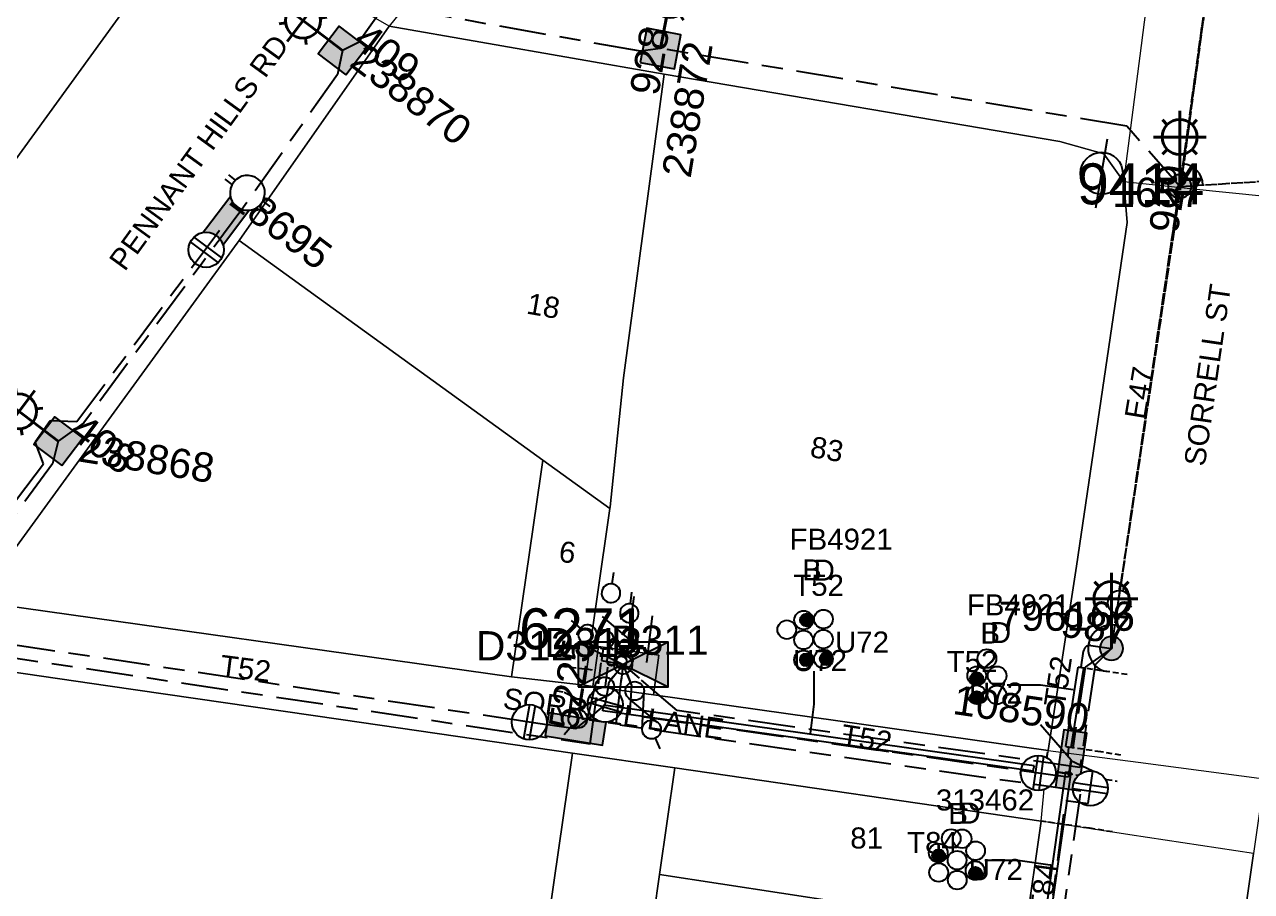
# Model space of a CAD drawing. Header units: metres. Extents: x 315298 to 316343, y 6257802 to 6258556.
# Drawn here: x 315530.3 to 315635.1, y 6257982.2 to 6258056.4 of the extents above; entities that cross this region are included whole.
import ezdxf
from ezdxf.enums import TextEntityAlignment as Align

# ---------------------------------------------------------------- set-up
doc = ezdxf.new("R2010")
doc.units = ezdxf.units.M
for name, pattern in [('Cable Exist OH', [1, 1, 0]), ('Cable Exist UG', [8.2, 4, -1.2, 1.8, -1.2]), ('DASHED', [0.75, 0.5, -0.25])]:
    doc.linetypes.add(name, pattern=pattern)
doc.layers.get('0').update_dxf_attribs({"color": 6})
for name, color, linetype, lineweight in [('Cadastre Buildings_SP_EXT', 9, 'Continuous', 5), ('Cadastre Land Parcels_SP_EXT', 9, 'Continuous', 5), ('Cadastre Roads_SP_EXT', 9, 'Continuous', 5)]:
    doc.layers.add(name, color=color, linetype=linetype, lineweight=lineweight)
for name, color, linetype in [('Duct_SP_EXT', 7, 'Continuous'), ('Equip_HV_EXT', 7, 'Continuous'), ('Equip_LV_EXT', 7, 'Continuous'), ('Equip_SP_HV_EXT', 7, 'Continuous'), ('Equip_SP_LV_EXT', 7, 'Continuous'), ('Equip_SP_SL_EXT', 7, 'Continuous'), ('Mains_HV_EXT', 7, 'Continuous'), ('Mains_LV_EXT', 7, 'Continuous'), ('Mains_SL_EXT', 7, 'Continuous'), ('Sub_SP_EXT', 7, 'Continuous'), ('SupportsOH_SP_TR_HV_LV_SL_EXT', 7, 'Continuous'), ('SupportsUG_SP_LV_EXT', 7, 'Continuous'), ('SupportsUG_SP_LV_SL_EXT', 7, 'Continuous'), ('Trench_SP_EXT', 7, 'Continuous')]:
    doc.layers.add(name, color=color, linetype=linetype)
doc.layers.add('UNKNOWN_FEATURES', color=1, linetype='DASHED', plot=False)
doc.styles.add('COLUMN_LABEL', font='arial.ttf')
doc.styles.add('HVSW_LABEL', font='arial.ttf')
doc.styles.add('iecARIAL', font='arial.ttf', dxfattribs={"height": 2})
doc.styles.add('POLE_LABEL', font='arial.ttf')
doc.styles.get("Standard").update_dxf_attribs({"font": 'arial.ttf'})
doc.styles.add('SWITCH_LABEL', font='arial.ttf', dxfattribs={"height": 2.5})

# ---------------------------------------------------------------- blocks, each defined once
blk = doc.blocks.new('SUB_PADMOUNT_EXT')
for points in [[(0, 0), (-3.84, 1.92), (-3.84, -1.92)], [(0, 0), (3.84, 1.92), (3.84, -1.92)]]:
    blk.add_hatch(color=256).paths.add_polyline_path(points)
for p, q in [((3.84, 1.92), (-3.84, -1.92)), ((-3.84, 1.92), (3.84, -1.92))]:
    blk.add_line(p, q)
blk.add_lwpolyline([(-3.84, -1.92), (3.84, -1.92), (3.84, 1.92), (-3.84, 1.92)], close=True)
for tag, height, flags, p in [('ASSET_NUM', 3.5, 8, (2, 2)), ('STREET_CODE', 0.2, 9, (1.5, 0)), ('CONSTRUCTED_VOLTAGE', 0.2, 9, (1.5, -0.2)), ('OPERATING_VOLTAGE', 0.2, 9, (1.5, -0.6)), ('ORIENTATION', 0.2, 9, (1.5, -0.8)), ('OWNED_BY', 0.2, 9, (1.5, -1)), ('NO_PHASES', 0.2, 9, (1.5, -0.4)), ('OPERATED_BY', 0.2, 9, (1.5, -1.2)), ('SECONDARY_VOLTAGE', 0.2, 9, (1.5, -1.6)), ('STATE', 0.2, 9, (1.5, -1.8)), ('MAINTAINED_BY', 0.2, 9, (1.5, -1.4)), ('PARENT', 0.2, 9, (1.5, -2)), ('SUBSTATION_TYPE', 0.2, 9, (1.5, -2.2)), ('STREETNAME', 0.2, 9, (1.5, -3)), ('SUBURB', 0.2, 9, (1.5, -3.2)), ('USAGE', 0.2, 9, (1.5, -2.4)), ('LEGEND', 0.2, 9, (1.5, -2.6)), ('LOCATION', 0.2, 9, (1.5, -2.8)), ('Z', 0.2, 1, (1.5, -3.6)), ('NOTES', 0.2, 9, (1.5, -3.4))]:
    blk.add_attdef(tag, text='', height=height, dxfattribs=dict(flags=flags)).set_placement(p, align=Align.MIDDLE_LEFT)
blk = doc.blocks.new('COLUMN_EXT')
blk.add_hatch(color=256).paths.add_polyline_path([(-1.49, 1.48), (-1.49, -1.49), (1.48, -1.49), (1.48, 1.48)])
blk.add_lwpolyline([(-1.49, -1.49), (1.48, -1.49), (1.48, 1.48), (-1.49, 1.48)], close=True)
for tag, height, style, flags, p in [('ASSET_NUM', 2.5, 'COLUMN_LABEL', 8, (2, 2)), ('STRUCTURE_PLANT_NUMBER', 0.2, 'POLE_LABEL', 9, (1.81, 0.03)), ('STREET_CODE', 0.2, 'COLUMN_LABEL', 9, (1.81, -0.2))]:
    blk.add_attdef(tag, text='', height=height, dxfattribs=dict(style=style, flags=flags)).set_placement(p, align=Align.MIDDLE_LEFT)
at = {"flags": 9}
for tag, p in [('COLUMN_TYPE', (1.81, -0.4)), ('OWNED_BY', (1.81, -0.6)), ('STATE', (1.81, -0.8)), ('USAGE', (1.81, -1)), ('STREETNAME', (1.81, -1.6)), ('SUBURB', (1.81, -1.8)), ('LEGEND', (1.81, -1.2)), ('LOCATION', (1.81, -1.4)), ('NOTES', (1.81, -2))]:
    blk.add_attdef(tag, text='', height=0.2, dxfattribs=at).set_placement(p, align=Align.MIDDLE_LEFT)
at = {"flags": 1}
blk.add_attdef('Z', (1.81, -2.35), '', height=0.2, dxfattribs=at)
blk = doc.blocks.new('PILLAR_EXT')
blk.add_hatch(color=256).paths.add_polyline_path([(-2.475, 0.99), (-2.475, -0.99), (2.475, -0.99), (2.475, 0.99)])
blk.add_lwpolyline([(-2.475, -0.99), (2.475, -0.99), (2.475, 0.99), (-2.475, 0.99)], close=True)
at = {"style": 'iecARIAL', "flags": 8}
blk.add_attdef('ASSET_NUM', (1.5, 3.5), '', height=2.5, dxfattribs=at)
for tag, p, flags in [('OWNED_BY', (0, -0.2), 9), ('STATE', (0, -0.4), 9), ('SUPPORT_TYPE', (0, -0.6), 9), ('USAGE', (0, -0.8), 9), ('LEGEND', (0, -1), 9), ('LOCATION', (0, -1.2), 9), ('STREETNAME', (0, -1.8), 9), ('SUBURB', (0, -2), 1), ('NOTES', (0, -1.4), 9), ('PARENT', (0, -1.6), 9)]:
    blk.add_attdef(tag, p, '', height=0.2, dxfattribs=dict(flags=flags))
blk = doc.blocks.new('DUCT_EXT')
blk.add_circle((0, 0.8), 0.8)
at = {"flags": 1}
blk.add_attdef('Z', (0, 0), '', height=0.2, dxfattribs=at)
at = {"flags": 9}
for tag, p in [('DUCT_CODE', (0, 0)), ('XSECT_TYPE', (0, -0.2)), ('STATE', (0, -0.6)), ('FB_REFERENCE', (0, -0.4)), ('NOTES', (0, -0.8))]:
    blk.add_attdef(tag, text='', height=0.2, dxfattribs=at).set_placement(p, align=Align.MIDDLE_LEFT)
blk = doc.blocks.new('LV_OH_LINKS_OPEN_EXT')
for p, q in [((-0.17, 4.97), (-0.17, 5.46)), ((0.17, 4.97), (0.17, 5.46)), ((-0.17, 3), (-0.17, 2.5)), ((0.17, 3), (0.17, 2.5))]:
    blk.add_line(p, q)
blk.add_lwpolyline([(0, 2.99, 1), (0, 4.98, 1)], format="xyb", close=True)
at = {"flags": 9}
for tag, p in [('ACTUAL_STATUS', (0, 0)), ('CONSTRUCTED_VOLTAGE', (0, -0.2)), ('OPERATING_VOLTAGE', (0, -0.6)), ('ORIENTATION', (0, -0.8)), ('OWNED_BY', (0, -1)), ('NO_PHASES', (0, -0.4)), ('STATE', (0, -1.2)), ('SWITCH_TYPE', (0, -1.4)), ('USAGE', (0, -1.6)), ('LEGEND', (0, -1.8)), ('NOTES', (0, -2))]:
    blk.add_attdef(tag, text='', height=0.2, dxfattribs=at).set_placement(p, align=Align.MIDDLE_LEFT)
at = {"flags": 1}
blk.add_attdef('Z', (0, 0), '', height=0.2, dxfattribs=at)
blk = doc.blocks.new('SL_LANTERN_EXT')
at = {"lineweight": 40}
for p, q in [((0, 1.97), (0, 6.47)), ((-1.46, 5.68), (-1.06, 5.28)), ((1.46, 5.68), (1.06, 5.28)), ((-2.25, 4.22), (2.25, 4.22)), ((-1.46, 2.76), (-1.06, 3.16)), ((1.46, 2.76), (1.06, 3.16)), ((0, 0), (0, 2.72))]:
    blk.add_line(p, q, dxfattribs=at)
blk.add_circle((0, 4.22), 1.5, dxfattribs=at)
at = {"style": 'iecARIAL', "flags": 8}
blk.add_attdef('ASSET_NUM', (1.5, 1.5), '', height=2.5, dxfattribs=at)
for tag, p, height, flags in [('CONSTRUCTED_VOLTAGE', (0.98, -0.65), 0.2, 9), ('CONTROL_TYPE', (0.98, -0.85), 0.2, 9), ('LANTERN_PURPOSE', (0.98, -1.05), 0.2, 9), ('LNUMBER', (2.18, -3.25), 2.5, 8), ('OPERATING_VOLTAGE', (0.98, -1.65), 0.2, 9), ('ORIENTATION', (0.98, -1.85), 0.2, 9), ('OWNED_BY', (0.98, -2.05), 0.2, 9), ('STATE', (0.98, -2.25), 0.2, 9), ('LANTERN_TYPE', (0.98, -1.25), 0.2, 9), ('NO_PHASES', (0.98, -1.45), 0.2, 9), ('USAGE', (0.98, -2.45), 0.2, 9), ('CEXIST', (0.98, -2.65), 0.2, 9), ('CNEW', (0.98, -2.85), 0.2, 9), ('CNUMBER', (0.98, -3.05), 0.2, 9), ('CREMOVE', (0.98, -3.25), 0.2, 9), ('CREPLACE', (0.98, -3.45), 0.2, 9), ('LKINGHEIGHT', (0.98, -3.65), 0.2, 9), ('LBRACKET', (0.98, -3.85), 0.2, 9), ('LBRACKETVOCAB', (0.98, -4.05), 0.2, 9), ('LCATEGORY', (0.98, -4.25), 0.2, 9), ('LCHARGE1', (0.98, -4.45), 0.2, 9), ('LCHARGE1PERCENT', (0.98, -4.65), 0.2, 9), ('LCHARGE2', (0.98, -4.85), 0.2, 9), ('LCHARGE2PERCENT', (0.98, -5.05), 0.2, 9), ('LCHARGE3', (0.98, -5.25), 0.2, 9), ('LCHARGE3PERCENT', (0.98, -5.45), 0.2, 9), ('LEXIST', (0.98, -5.65), 0.2, 9), ('LLAMP', (0.98, -5.85), 0.2, 9), ('LLAMPVOCAB', (0.98, -6.05), 0.2, 9), ('LMAST', (0.98, -6.25), 0.2, 9), ('LMASTVOCAB', (0.98, -6.45), 0.2, 9), ('LNEW', (0.98, -6.65), 0.2, 9), ('LANTNUMBER', (0.98, -6.85), 0.2, 9), ('LOUTREACH', (0.98, -7.25), 0.2, 9), ('LOUTREACHVOCAB', (0.98, -7.45), 0.2, 9), ('LRATECODE', (0.98, -7.65), 0.2, 9), ('LREMOVE', (0.98, -7.85), 0.2, 9), ('LREPLACE', (0.98, -8.05), 0.2, 9), ('LTYPE', (0.98, -8.25), 0.2, 9), ('LTYPEVOCAB', (0.98, -8.45), 0.2, 9), ('STREETNAME', (0.98, -9.25), 0.2, 9), ('SUBURB', (0.98, -9.45), 0.2, 1), ('LEGEND', (0.98, -8.65), 0.2, 9), ('LOCATION', (0.98, -8.85), 0.2, 9), ('NOTES', (0.98, -9.05), 0.2, 9)]:
    blk.add_attdef(tag, p, '', height=height, dxfattribs=dict(flags=flags))
blk = doc.blocks.new('POLE_EXT')
blk.add_hatch(color=256).paths.add_polyline_path([(-1, 0, 1), (1, 0, 1)])
blk.add_lwpolyline([(-1, 0, 1), (1, 0, 1)], format="xyb", close=True)
for tag, height, flags, p in [('pNumber', 2.5, 8, (-17.84, 2.07)), ('OWNED_BY', 0.2, 9, (1.35, -0.4)), ('SPECIAL_USE', 0.2, 9, (1.35, -0.8)), ('STATE', 0.2, 9, (1.35, -1)), ('PARENT', 0.2, 9, (1.35, -0.6)), ('cLV', 0.2, 9, (1.35, -1.4)), ('hDepth', 0.2, 9, (1.35, -1.6)), ('hDia', 0.2, 9, (1.35, -1.8)), ('cHV', 0.2, 9, (1.35, -2)), ('USAGE', 0.2, 9, (1.35, -1.2)), ('LBRACKET', 0.2, 9, (1.35, -2.2)), ('LExisting', 0.2, 9, (1.35, -2.4)), ('LANTNUMBER', 0.2, 9, (1.35, -2.6)), ('LOther', 0.2, 9, (1.35, -2.8)), ('LRemove', 0.2, 9, (1.35, -3)), ('LEGEND', 0.2, 9, (1.35, -3.2)), ('cLinedev', 0.2, 9, (1.35, -3.4)), ('pExisting', 0.2, 9, (1.35, -3.8)), ('LOCATION', 0.2, 9, (1.35, -3.6)), ('PFNUMBER', 0.2, 9, (1.35, -4)), ('NEWPFNUMBER', 0.2, 9, (1.35, -4.2)), ('pFooting', 0.2, 9, (1.35, -4.4)), ('pNew', 0.2, 9, (1.35, -4.6)), ('pRelocate', 0.2, 9, (1.35, -5)), ('pRemove', 0.2, 9, (1.35, -5.2)), ('pReplace', 0.2, 9, (1.35, -5.4)), ('pStay', 0.2, 9, (1.35, -5.6)), ('pType', 0.2, 9, (1.35, -5.8)), ('cspan', 0.2, 9, (1.35, -6)), ('STREETNAME', 0.2, 9, (1.35, -6.2)), ('SUBURB', 0.2, 9, (1.35, -6.4)), ('OPERATED_BY', 0.2, 9, (1.36, -7.01)), ('NOTES', 0.2, 9, (1.35, -6.6)), ('MAINTAINED_BY', 0.2, 9, (1.36, -6.81))]:
    blk.add_attdef(tag, text='', height=height, dxfattribs=dict(flags=flags)).set_placement(p, align=Align.MIDDLE_LEFT)
at = {"style": 'POLE_LABEL'}
for tag, height, flags, p in [('ASSET_NUM', 2.5, 8, (2, 2)), ('STRUCTURE_PLANT_NUMBER', 0.2, 9, (1.35, 0.03)), ('STREET_CODE', 0.2, 9, (1.35, -0.2))]:
    blk.add_attdef(tag, text='', height=height, dxfattribs=dict(at, flags=flags)).set_placement(p, align=Align.MIDDLE_LEFT)
at = {"flags": 1}
blk.add_attdef('Z', (1.35, -7.33), '', height=0.2, dxfattribs=at)
blk = doc.blocks.new('LV_UG_LINKS_CLOSED_EXT')
blk.add_wipeout([(-1.06, 1.06), (-1.18, 0.92), (-1.29, 0.76), (-1.37, 0.59), (-1.43, 0.42), (-1.48, 0.23), (-1.49, 0.05), (-1.49, -0.14), (-1.46, -0.33), (-1.41, -0.51), (-1.33, -0.68), (-1.24, -0.84), (-1.12, -0.99), (-0.99, -1.12), (-0.84, -1.24), (-0.68, -1.33), (-0.51, -1.41), (-0.33, -1.46), (-0.14, -1.49), (0.05, -1.49), (0.23, -1.48), (0.42, -1.43), (0.59, -1.37), (0.76, -1.29), (0.92, -1.18), (1.06, -1.06), (1.18, -0.92), (1.29, -0.76), (1.37, -0.59), (1.43, -0.42), (1.48, -0.23), (1.49, -0.05), (1.49, 0.14), (1.46, 0.33), (1.41, 0.51), (1.33, 0.68), (1.24, 0.84), (1.12, 0.99), (0.99, 1.12), (0.84, 1.24), (0.68, 1.33), (0.51, 1.41), (0.33, 1.46), (0.14, 1.49), (-0.05, 1.49), (-0.23, 1.48), (-0.42, 1.43), (-0.59, 1.37), (-0.76, 1.29), (-0.92, 1.18)])
for p, q in [((-0.25, -1.48), (-0.25, 1.48)), ((0.25, -1.48), (0.25, 1.48))]:
    blk.add_line(p, q)
blk.add_circle((0, 0), 1.5)
at = {"flags": 9}
for tag, p in [('ACTUAL_STATUS', (0, 0)), ('CONSTRUCTED_VOLTAGE', (0, -0.2)), ('OPERATING_VOLTAGE', (0, -0.6)), ('ORIENTATION', (0, -0.8)), ('STATE', (0, -1)), ('NO_PHASES', (0, -0.4)), ('SWITCH_TYPE', (0, -1.2)), ('USAGE', (0, -1.4)), ('NOTES', (0, -1.6))]:
    blk.add_attdef(tag, text='', height=0.2, dxfattribs=at).set_placement(p, align=Align.MIDDLE_LEFT)
at = {"flags": 1}
blk.add_attdef('Z', (0, 0), '', height=0.2, dxfattribs=at)
blk = doc.blocks.new('LV_UG_LINKS_OPEN_EXT')
for p, q in [((-0.25, 1.47), (-0.25, 2.22)), ((0.25, 1.47), (0.25, 2.22)), ((-0.25, -1.47), (-0.25, -2.22)), ((0.25, -1.47), (0.25, -2.22))]:
    blk.add_line(p, q)
at = {"flags": 9}
for tag, p in [('ACTUAL_STATUS', (0, 0)), ('CONSTRUCTED_VOLTAGE', (0, -0.2)), ('OPERATING_VOLTAGE', (0, -0.6)), ('ORIENTATION', (0, -0.8)), ('STATE', (0, -1)), ('NO_PHASES', (0, -0.4)), ('SWITCH_TYPE', (0, -1.2)), ('USAGE', (0, -1.4)), ('NOTES', (0, -1.6))]:
    blk.add_attdef(tag, text='', height=0.2, dxfattribs=at).set_placement(p, align=Align.MIDDLE_LEFT)
at = {"flags": 1}
blk.add_attdef('Z', (0, 0), '', height=0.2, dxfattribs=at)
blk.add_wipeout([(-0.25, 1.47), (-0.43, 1.43), (-0.61, 1.36), (-0.77, 1.28), (-0.93, 1.17), (-1.07, 1.05), (-1.19, 0.9), (-1.29, 0.75), (-1.38, 0.58), (-1.44, 0.4), (-1.48, 0.22), (-1.49, 0.03), (-1.49, -0.16), (-1.45, -0.34), (-1.4, -0.52), (-1.32, -0.69), (-1.23, -0.85), (-1.11, -1), (-0.98, -1.13), (-0.83, -1.24), (-0.66, -1.34), (-0.49, -1.41), (-0.31, -1.46), (-0.13, -1.49), (0.06, -1.49), (0.25, -1.47), (0.43, -1.43), (0.61, -1.36), (0.77, -1.28), (0.93, -1.17), (1.07, -1.05), (1.19, -0.9), (1.29, -0.75), (1.38, -0.58), (1.44, -0.4), (1.48, -0.22), (1.49, -0.03), (1.49, 0.16), (1.45, 0.34), (1.4, 0.52), (1.32, 0.69), (1.23, 0.85), (1.11, 1), (0.98, 1.13), (0.83, 1.24), (0.66, 1.34), (0.49, 1.41), (0.31, 1.46), (0.13, 1.49), (-0.06, 1.49)])
blk.add_lwpolyline([(0, -1.49, 1), (0, 1.49, 1)], format="xyb", close=True)
blk = doc.blocks.new('LV_UG_DFUSE_CLOSED_EXT')
for points in [[(1, 0), (0, 0)], [(5.04, 0.73), (2.16, -0.72)], [(5.05, -0.71), (2.16, 0.72)], [(6.2, 0.01), (7.2, 0.01)]]:
    blk.add_lwpolyline(points)
for centre in [(1.8, 0), (5.4, 0.01)]:
    blk.add_circle(centre, 0.8)
at = {"flags": 9}
for tag, p in [('ACTUAL_STATUS', (0, 0)), ('CONSTRUCTED_VOLTAGE', (0, -0.2)), ('OPERATING_VOLTAGE', (0, -0.6)), ('ORIENTATION', (0, -0.8)), ('STATE', (0, -1)), ('NO_PHASES', (0, -0.4)), ('SWITCH_TYPE', (0, -1.2)), ('USAGE', (0, -1.4)), ('NOTES', (0, -1.6))]:
    blk.add_attdef(tag, text='', height=0.2, dxfattribs=at).set_placement(p, align=Align.MIDDLE_LEFT)
at = {"flags": 1}
blk.add_attdef('Z', (0, 0), '', height=0.2, dxfattribs=at)
blk = doc.blocks.new('SWG_HOLEC_SU_EXT')
blk.add_line((1.8, -2), (5.8, -2))
for points in [[(1, 0), (0, 0)], [(6.6, 0), (7.6, 0)]]:
    blk.add_lwpolyline(points)
for points in [[(1.8, -0.8, 1), (1.8, 0.8, 1)], [(5.8, -0.8, 1), (5.8, 0.8, 1)]]:
    blk.add_lwpolyline(points, format="xyb", close=True)
at = {"style": 'SWITCH_LABEL', "flags": 8}
blk.add_attdef('ASSET_NUM', text='', height=2.5, rotation=179.9544, dxfattribs=at).set_placement((-2.4, 0), align=Align.MIDDLE_LEFT)
at = {"flags": 1}
blk.add_attdef('Z', (0, 0), '', height=0.2, dxfattribs=at)
at = {"flags": 9}
for tag, p in [('ACTUAL_STATUS', (0, -0.4)), ('CONSTRUCTED_VOLTAGE', (0, -0.6)), ('OPERATING_VOLTAGE', (0, -1)), ('NO_PHASES', (0, -0.8)), ('ORIENTATION', (0, -1.2)), ('OWNED_BY', (0, -1.4)), ('STATE', (0, -1.8)), ('SWITCH_TYPE', (0, -2)), ('PARENT', (0, -1.6)), ('STREETNAME', (0, -2.6)), ('SUBURB', (0, -2.8)), ('USAGE', (0, -2.2)), ('LOCATION', (0, -2.4)), ('NOTES', (0, -3))]:
    blk.add_attdef(tag, text='', height=0.2, dxfattribs=at).set_placement(p, align=Align.MIDDLE_LEFT)
at = {"style": 'SWITCH_LABEL', "flags": 9}
blk.add_attdef('STREET_CODE', text='', height=0.2, dxfattribs=at).set_placement((0, -0.2), align=Align.MIDDLE_LEFT)
blk = doc.blocks.new('HV_ABS_CLOSED_EXT')
blk.add_line((-3, 6.87), (3, 6.87))
blk.add_circle((0, 6.87), 1.8)
at = {"style": 'HVSW_LABEL'}
for tag, height, flags, p in [('ASSET_NUM', 3.5, 8, (2, 2)), ('STREET_CODE', 0.2, 9, (0, -0.2))]:
    blk.add_attdef(tag, text='', height=height, dxfattribs=dict(at, flags=flags)).set_placement(p, align=Align.MIDDLE_LEFT)
at = {"flags": 1}
blk.add_attdef('Z', (0, 0), '', height=0.2, dxfattribs=at)
at = {"flags": 9}
for tag, p in [('ACTUAL_STATUS', (0, -0.4)), ('CONSTRUCTED_VOLTAGE', (0, -0.6)), ('OPERATING_VOLTAGE', (0, -1)), ('NO_PHASES', (0, -0.8)), ('ORIENTATION', (0, -1.2)), ('OWNED_BY', (0, -1.4)), ('STATE', (0, -1.6)), ('SWITCH_TYPE', (0, -1.8)), ('USAGE', (0, -2)), ('STREETNAME', (0, -2.6)), ('SUBURB', (0, -2.8)), ('LEGEND', (0, -2.2)), ('LOCATION', (0, -2.4)), ('NOTES', (0, -3))]:
    blk.add_attdef(tag, text='', height=0.2, dxfattribs=at).set_placement(p, align=Align.MIDDLE_LEFT)
blk = doc.blocks.new('CABLE_LARGE_EXT')
h = blk.add_hatch(color=256)
edge = h.paths.add_edge_path()
edge.add_arc((0, 0.55), 0.55, 0, 360)
blk.add_circle((0, 0.55), 0.55)
at = {"flags": 1}
blk.add_attdef('Z', (0, 0), '', height=0.2, dxfattribs=at)
at = {"flags": 9}
for tag, p in [('COND_CODE', (0, 0)), ('STATE', (0, -0.4)), ('XSECT_SIZE', (0, -0.6)), ('FB_REFERENCE', (0, -0.2)), ('NOTES', (0, -0.8))]:
    blk.add_attdef(tag, text='', height=0.2, dxfattribs=at).set_placement(p, align=Align.MIDDLE_LEFT)

msp = doc.modelspace()

# ---------------------------------------------------------------- linework, layer by layer
at = {"layer": 'Cadastre Buildings_SP_EXT', "linetype": 'Continuous'}
for points in [[(315526.15, 6258007.02), (315571.87, 6258000.59), (315574.37, 6258017.71), (315574.57, 6258019.1), (315548.62, 6258037.9), (315548.45, 6258037.67), (315537.24, 6258022.28), (315526.15, 6258007.02)], [(315577.08, 6257994.06), (315557.3, 6257996.93), (315537.39, 6257999.82), (315521.93, 6258002.06), (315510.52, 6257985.97), (315503.32, 6257975.81), (315493.89, 6257962.48), (315493.88, 6257958.78), (315495.03, 6257956), (315498.36, 6257954.27), (315530.07, 6257949.78), (315540.08, 6257948.36), (315569.88, 6257944.1), (315577.08, 6257994.06)]]:
    msp.add_lwpolyline(points, close=True, dxfattribs=at)
at = {"layer": 'Cadastre Land Parcels_SP_EXT', "linetype": 'Continuous'}
for points in [[(315505.77, 6258012.16), (315509.75, 6258017.58), (315544.74, 6258065.84), (315559.31, 6258085.98), (315626.45, 6258178.36), (315641.96, 6258199.7), (315721.11, 6258308.71), (315717.15, 6258308.76), (315696.38, 6258308.92), (315563.91, 6258309.91), (315557.6, 6258309.96), (315513.76, 6258310.29), (315402.92, 6258264.09), (315457.44, 6258171.32), (315495.13, 6257997.65), (315505.77, 6258012.16)], [(315580.27, 6258014.97), (315580.3, 6258015.11), (315581.44, 6258026.16), (315584.91, 6258052.12), (315561.44, 6258056.21), (315548.62, 6258037.9), (315574.57, 6258019.1), (315580.27, 6258014.97)], [(315624.2, 6258042.89), (315622.5, 6258045.3), (315618.73, 6258046.34), (315584.91, 6258052.12), (315581.44, 6258026.16), (315580.3, 6258015.11), (315580.27, 6258014.97), (315578.11, 6257999.87), (315578.84, 6257999.76), (315579.32, 6258003.18), (315584.48, 6258002.45), (315584, 6257999.04), (315617.72, 6257994.28), (315620.16, 6258010.05), (315624.48, 6258039.42), (315624.2, 6258042.89)], [(315580.27, 6258014.97), (315574.57, 6258019.1), (315574.37, 6258017.71), (315571.87, 6258000.59), (315578.11, 6257999.87), (315580.27, 6258014.97)], [(315584, 6257999.04), (315584.48, 6258002.45), (315579.32, 6258003.18), (315578.84, 6257999.76), (315584, 6257999.04)], [(315682.15, 6257981.06), (315682.65, 6257986.75), (315683.08, 6257991.84), (315637.14, 6257998.64), (315636.18, 6257991.88), (315635.28, 6257985.47), (315634.14, 6257977.47), (315650.48, 6257975.19), (315665.6, 6257973.09), (315681.28, 6257970.99), (315682.15, 6257981.06)], [(315580.98, 6257958.87), (315583.06, 6257973.42), (315584.52, 6257983.68), (315585.82, 6257992.8), (315577.08, 6257994.06), (315569.88, 6257944.1), (315578.68, 6257942.84), (315580.98, 6257958.87)], [(315617.13, 6257988.26), (315585.82, 6257992.8), (315584.52, 6257983.68), (315615.8, 6257978.91), (315617.13, 6257988.26)], [(315615.8, 6257978.91), (315584.52, 6257983.68), (315583.06, 6257973.42), (315614.38, 6257968.92), (315615.8, 6257978.91)]]:
    msp.add_lwpolyline(points, close=True, dxfattribs=at)
at = {"layer": 'Cadastre Roads_SP_EXT', "linetype": 'Continuous'}
for points in [[(315627.19, 6258066.14), (315624.42, 6258064.79), (315621.52, 6258064.63), (315580.47, 6258072.04), (315578.05, 6258073.09), (315576.9, 6258075.37), (315568.54, 6258065.02), (315561.44, 6258056.21), (315584.91, 6258052.12), (315618.73, 6258046.34), (315622.5, 6258045.3), (315624.2, 6258042.89), (315625.7, 6258054.57), (315627.19, 6258066.14)], [(315561.44, 6258056.21), (315554.19, 6258060.4), (315544.74, 6258065.84), (315509.75, 6258017.58), (315519, 6258011.63), (315526.15, 6258007.02), (315537.24, 6258022.28), (315548.45, 6258037.67), (315548.62, 6258037.9), (315561.44, 6258056.21)], [(315643.12, 6258040.97), (315632.07, 6258042.09), (315624.2, 6258042.89), (315624.48, 6258039.42), (315620.16, 6258010.05), (315617.72, 6257994.28), (315625.43, 6257993.28), (315636.18, 6257991.88), (315637.14, 6257998.64), (315640.12, 6258019.71), (315641.63, 6258030.43), (315643.12, 6258040.97)], [(315571.87, 6258000.59), (315526.15, 6258007.02), (315524.2, 6258004.73), (315521.93, 6258002.06), (315537.39, 6257999.82), (315557.3, 6257996.93), (315577.08, 6257994.06), (315585.82, 6257992.8), (315617.13, 6257988.26), (315617.43, 6257991.26), (315617.72, 6257994.28), (315584, 6257999.04), (315578.84, 6257999.76), (315578.11, 6257999.87), (315571.87, 6258000.59)], [(315635.28, 6257985.47), (315624.7, 6257987.09), (315617.13, 6257988.26), (315615.8, 6257978.91), (315614.38, 6257968.92), (315612.32, 6257954.47), (315610.02, 6257938.37), (315617.59, 6257937.23), (315628.16, 6257935.65), (315634.14, 6257977.47), (315635.28, 6257985.47)]]:
    msp.add_lwpolyline(points, close=True, dxfattribs=at)
at = {"layer": 'Duct_SP_EXT'}
for p, q in [((315619.23, 6257994.62), (315620.3, 6258001.41)), ((315619.7, 6257994.55), (315620.77, 6258001.34)), ((315620.3, 6258001.41), (315620.54, 6258001.37)), ((315620.77, 6258001.34), (315620.54, 6258001.37)), ((315583.73, 6257997.12), (315583.77, 6257997.35)), ((315583.8, 6257997.59), (315583.77, 6257997.35)), ((315619.23, 6257994.62), (315619.47, 6257994.58)), ((315619.7, 6257994.55), (315619.47, 6257994.58)), ((315618.58, 6257988.06), (315617.27, 6257978.85)), ((315619.05, 6257987.99), (315617.74, 6257978.79)), ((315618.58, 6257988.06), (315618.82, 6257988.02)), ((315619.05, 6257987.99), (315618.82, 6257988.02))]:
    msp.add_line(p, q, dxfattribs=at)
for points in [[(315597.72, 6258001.08), (315597.72, 6257998.24), (315597.4, 6257995.74)], [(315614.24, 6257999.9), (315617.09, 6257999.9), (315619.88, 6257999.51)], [(315612.31, 6257984.9), (315615.15, 6257984.9), (315617.89, 6257984.5)]]:
    msp.add_lwpolyline(points, dxfattribs=at)
at = {"layer": 'Mains_HV_EXT', "linetype": 'Cable Exist OH'}
for points in [[(315629.07, 6258042.48), (315635.05, 6258086.63)], [(315623.14, 6258003.02), (315629.07, 6258042.48)]]:
    msp.add_lwpolyline(points, dxfattribs=at)
at = {"layer": 'Mains_HV_EXT', "linetype": 'Continuous'}
msp.add_lwpolyline([(315623.44, 6258005, 0.704548), (315621.66, 6258001.68)], format="xyb", dxfattribs=at)
at = {"layer": 'Mains_LV_EXT', "linetype": 'Cable Exist OH'}
for points in [[(315635.05, 6258086.63), (315628.97, 6258042.51)], [(315628.97, 6258042.51), (315665.44, 6258044.77), (315693.29, 6258044.37)], [(315623.14, 6258003.02), (315628.97, 6258042.51)]]:
    msp.add_lwpolyline(points, dxfattribs=at)
at = {"layer": 'Mains_LV_EXT', "linetype": 'Continuous'}
for points in [[(315630.94, 6258042.63, 0.402865), (315629.23, 6258044.42)], [(315621.51, 6258001.87, 0.259307), (315622.86, 6258001.04)]]:
    msp.add_lwpolyline(points, format="xyb", dxfattribs=at)
at = {"layer": 'Mains_LV_EXT', "linetype": 'Cable Exist UG'}
msp.add_lwpolyline([(315623.14, 6258003.02), (315620.88, 6258001.42), (315619.68, 6257993.5)], dxfattribs=at)
at = {"layer": 'Mains_SL_EXT', "linetype": 'Cable Exist UG'}
for points in [[(315584.62, 6258054.3), (315582.89, 6258054.06), (315561.05, 6258057.97), (315558.81, 6258054.81), (315557.43, 6258054.14)], [(315628.97, 6258042.51), (315624.44, 6258047.65), (315584.62, 6258054.3)], [(315533.16, 6258020.74), (315532.65, 6258018.8), (315509.92, 6257987.7), (315508.53, 6257986.71)]]:
    msp.add_lwpolyline(points, dxfattribs=at)
at = {"layer": 'Mains_SL_EXT', "linetype": 'Cable Exist OH'}
msp.add_lwpolyline([(315628.97, 6258042.51), (315665.44, 6258044.77), (315693.33, 6258044.53)], dxfattribs=at)
at = {"layer": 'Trench_SP_EXT', "linetype": 'Cable Exist UG'}
msp.add_lwpolyline([(315620.55, 6258001.41), (315620.76, 6258002.79), (315620.76, 6258002.81), (315620.76, 6258002.81, -0.410905), (315621.37, 6258003.27), (315621.37, 6258003.27), (315623.14, 6258003.02)], format="xyb", dxfattribs=at)
for points in [[(315580.09, 6258001.4), (315579.64, 6257997.93)], [(315619.7, 6257993.47), (315616.66, 6257996.98)], [(315619.47, 6257994.58), (315619.4, 6257993.82)], [(315619.54, 6257992.29), (315617.41, 6257992.62), (315616.46, 6257992.76)], [(315619.7, 6257993.47), (315619.54, 6257992.29)]]:
    msp.add_lwpolyline(points, dxfattribs=at)
at = {"layer": 'UNKNOWN_FEATURES'}
for points in [[(315576.15, 6258001.5), (315578.28, 6258001.26), (315579.03, 6258001.15)], [(315620.28, 6258001.44), (315623.25, 6258000.99), (315624.57, 6258000.79)], [(315575.78, 6257999.38), (315576.39, 6257999.27), (315578.73, 6257998.06), (315579.45, 6257997.96)], [(315579.67, 6257998.15), (315579.61, 6257997.69), (315580.53, 6257997.07), (315580.47, 6257996.63)], [(315617.31, 6257991.45), (315617.71, 6257994.29)], [(315623.94, 6257993.9), (315622.22, 6257994.17), (315619.45, 6257994.58)], [(315616.32, 6257991.59), (315616.52, 6257993.03)], [(315617.41, 6257992.62), (315617.86, 6257992.55), (315621.96, 6257991.93), (315623.64, 6257991.67)], [(315623.24, 6257987.33), (315621.23, 6257987.64), (315617.13, 6257988.26)]]:
    msp.add_lwpolyline(points, dxfattribs=at)

# ---------------------------------------------------------------- block references
at = {"layer": 'Duct_SP_EXT'}
for name, p, rotation in [('DUCT_EXT', (315597.64, 6258005.44), 90.06600925734517), ('DUCT_EXT', (315599.33, 6258005.52), 90.06600925734517), ('DUCT_EXT', (315596.2, 6258004.62), 90.06600925734517), ('CABLE_LARGE_EXT', (315597.64, 6258005.44), 89.55295901559771), ('DUCT_EXT', (315597.63, 6258003.74), 90.06600925734517), ('DUCT_EXT', (315599.32, 6258003.81), 90.06600925734517), ('DUCT_EXT', (315597.63, 6258002.04), 90.06600925734517), ('CABLE_LARGE_EXT', (315597.63, 6258002.04), 90.24058258081173), ('DUCT_EXT', (315599.33, 6258002.12), 90.06600925734517), ('CABLE_LARGE_EXT', (315599.33, 6258002.12), 89.48844411912054), ('DUCT_EXT', (315609.43, 6257985.96), 358.8169901474492), ('DUCT_EXT', (315610.38, 6257985.94), 359.9208290109676), ('DUCT_EXT', (315608.34, 6257984.73), 0.00693904532606381), ('DUCT_EXT', (315611.53, 6257984.92), 0.006938511717535772), ('CABLE_LARGE_EXT', (315608.34, 6257984.73), 355.7399284167077), ('DUCT_EXT', (315609.94, 6257984.11), 359.5649357143176), ('DUCT_EXT', (315608.37, 6257983.06), 359.5649357143176), ('DUCT_EXT', (315611.48, 6257983.22), 359.5649357143176), ('CABLE_LARGE_EXT', (315611.48, 6257983.24), 355.7399284167077), ('DUCT_EXT', (315609.96, 6257982.41), 359.5649357143176)]:
    msp.add_blockref(name, p, dxfattribs=dict(at, rotation=rotation))
for name, p in [('DUCT_EXT', (315612.5, 6258001.35)), ('DUCT_EXT', (315611.63, 6257999.88)), ('CABLE_LARGE_EXT', (315611.63, 6257999.88)), ('DUCT_EXT', (315613.37, 6257999.88)), ('DUCT_EXT', (315611.63, 6257998.26)), ('CABLE_LARGE_EXT', (315611.63, 6257998.26)), ('DUCT_EXT', (315613.35, 6257998.24))]:
    msp.add_blockref(name, p, dxfattribs=at)
at = {"layer": 'Equip_HV_EXT'}
ref = msp.add_blockref('SWG_HOLEC_SU_EXT', (315579.58, 6258001.99), dxfattribs=dict(at, rotation=82.11165049421611))
ref.add_attrib('ASSET_NUM', 'D312', dxfattribs={"layer": '0', "height": 2.5, "style": 'SWITCH_LABEL'}).set_placement((315577.18, 6258003.24), align=Align.MIDDLE_RIGHT)
at = {"layer": 'Equip_SP_HV_EXT'}
ref = msp.add_blockref('HV_ABS_CLOSED_EXT', (315629.07, 6258042.48), dxfattribs=dict(at, rotation=80.37133640208978))
ref.add_attrib('ASSET_NUM', '9414', dxfattribs={"layer": '0', "height": 3.5, "style": 'HVSW_LABEL'}).set_placement((315631.07, 6258042.73), align=Align.MIDDLE_RIGHT)
at = {"layer": 'Equip_SP_LV_EXT', "rotation": 350.4883626248921}
msp.add_blockref('LV_OH_LINKS_OPEN_EXT', (315623.14, 6258003.02), dxfattribs=at)
at = {"layer": 'Equip_SP_SL_EXT'}
ref = msp.add_blockref('SL_LANTERN_EXT', (315584.62, 6258054.3), dxfattribs=dict(at, rotation=349.1401306673858))
ref.add_attrib('ASSET_NUM', '928', dxfattribs={"layer": '0', "height": 2.5, "rotation": 80.5466, "style": 'iecARIAL'}).set_placement((315586.12, 6258055.8), align=Align.BOTTOM_RIGHT)
ref = msp.add_blockref('SL_LANTERN_EXT', (315557.43, 6258054.14), dxfattribs=dict(at, rotation=52.87227249762712))
ref.add_attrib('ASSET_NUM', '409', dxfattribs={"layer": '0', "height": 2.5, "rotation": 322.8801, "style": 'iecARIAL'}).set_placement((315558.93, 6258055.64), align=Align.MIDDLE_LEFT)
ref = msp.add_blockref('SL_LANTERN_EXT', (315628.97, 6258042.51), dxfattribs=at)
ref.add_attrib('ASSET_NUM', '929', dxfattribs={"layer": '0', "height": 2.5, "rotation": 80.5466, "style": 'iecARIAL'}).set_placement((315630.47, 6258044.01), align=Align.BOTTOM_RIGHT)
ref = msp.add_blockref('SL_LANTERN_EXT', (315533.16, 6258020.74), dxfattribs=dict(at, rotation=53.01933166504394))
ref.add_attrib('ASSET_NUM', '408', dxfattribs={"layer": '0', "height": 2.5, "rotation": 323.0905, "style": 'iecARIAL'}).set_placement((315534.66, 6258022.24), align=Align.MIDDLE_LEFT)
ref = msp.add_blockref('SL_LANTERN_EXT', (315623.14, 6258003.02), dxfattribs=at)
ref.add_attrib('ASSET_NUM', '987', dxfattribs={"layer": '0', "height": 2.5, "rotation": 352.4906, "style": 'iecARIAL'}).set_placement((315624.64, 6258004.52), align=Align.MIDDLE_RIGHT)
at = {"layer": 'Sub_SP_EXT'}
ref = msp.add_blockref('SUB_PADMOUNT_EXT', (315581.41, 6258001.64), dxfattribs=at)
ref.add_attrib('ASSET_NUM', '6271', dxfattribs={"layer": '0', "height": 3.5}).set_placement((315583.41, 6258001.89), align=Align.BOTTOM_RIGHT)
at = {"layer": 'SupportsOH_SP_TR_HV_LV_SL_EXT'}
ref = msp.add_blockref('POLE_EXT', (315628.97, 6258042.51), dxfattribs=at)
ref.add_attrib('ASSET_NUM', '1657', dxfattribs={"layer": '0', "height": 2.5, "rotation": 0.0214, "style": 'POLE_LABEL'}).set_placement((315630.97, 6258043.26), align=Align.TOP_RIGHT)
ref = msp.add_blockref('POLE_EXT', (315623.14, 6258003.02), dxfattribs=at)
ref.add_attrib('ASSET_NUM', '796166', dxfattribs={"layer": '0', "height": 2.5, "rotation": 359.9725, "style": 'POLE_LABEL'}).set_placement((315625.14, 6258003.77), align=Align.BOTTOM_RIGHT)
at = {"layer": 'SupportsUG_SP_LV_EXT'}
ref = msp.add_blockref('PILLAR_EXT', (315547.56, 6258039.6), dxfattribs=dict(at, rotation=53.01933177151885))
ref.add_attrib('ASSET_NUM', '18695', dxfattribs={"layer": '0', "height": 2.5, "rotation": 322.8801, "style": 'iecARIAL'}).set_placement((315549.06, 6258043.1), align=Align.TOP_LEFT)
ref = msp.add_blockref('PILLAR_EXT', (315577.36, 6257996.13), dxfattribs=dict(at, rotation=350.6899542195102))
ref.add_attrib('ASSET_NUM', '5225', dxfattribs={"layer": '0', "height": 2.5, "rotation": 80.7262, "style": 'iecARIAL'}).set_placement((315578.86, 6257999.63), align=Align.BOTTOM_CENTER)
ref = msp.add_blockref('PILLAR_EXT', (315619.7, 6257993.47), dxfattribs=dict(at, rotation=81.6565753501621))
ref.add_attrib('ASSET_NUM', '108590', dxfattribs={"layer": '0', "height": 2.5, "rotation": 351.6566, "style": 'iecARIAL'}).set_placement((315621.2, 6257996.97), align=Align.MIDDLE_RIGHT)
at = {"layer": 'SupportsUG_SP_LV_SL_EXT'}
ref = msp.add_blockref('COLUMN_EXT', (315557.43, 6258054.14), dxfattribs=dict(at, rotation=52.87227249762712))
ref.add_attrib('ASSET_NUM', '238870', dxfattribs={"layer": '0', "height": 2.5, "rotation": 322.8801, "style": 'COLUMN_LABEL'}).set_placement((315559.43, 6258054.89), align=Align.TOP_LEFT)
ref = msp.add_blockref('COLUMN_EXT', (315584.62, 6258054.3), dxfattribs=dict(at, rotation=349.1401306673858))
ref.add_attrib('ASSET_NUM', '238872', dxfattribs={"layer": '0', "height": 2.5, "rotation": 80.5466, "style": 'COLUMN_LABEL'}).set_placement((315586.62, 6258055.05), align=Align.TOP_RIGHT)
ref = msp.add_blockref('COLUMN_EXT', (315533.16, 6258020.74), dxfattribs=dict(at, rotation=53.01933166504394))
ref.add_attrib('ASSET_NUM', '238868', dxfattribs={"layer": '0', "height": 2.5, "rotation": 350.6917, "style": 'COLUMN_LABEL'}).set_placement((315535.16, 6258021.49), align=Align.TOP_LEFT)

# ---------------------------------------------------------------- texts
at = {"layer": 'Cadastre Land Parcels_SP_EXT'}
for s, rotation, p in [('18', 350.2577, (315573.08, 6258031.65)), ('83', 350.1733, (315597.3, 6258019.4)), ('6', 351.8, (315575.84, 6258010.45)), ('83', 80.9661, (315581.66, 6258001.11))]:
    msp.add_text(s, height=1.8, rotation=rotation, dxfattribs=at).set_placement(p)
msp.add_text('81', height=1.8, dxfattribs=at).set_placement((315600.82, 6257985.91))
at = {"layer": 'Cadastre Roads_SP_EXT'}
for s, rotation, p in [('PENNANT HILLS RD', 54.0143, (315538.84, 6258035.17)), ('SORRELL ST', 81.7688, (315631.11, 6258018.51)), ('SORRELL LANE', 351.8745, (315571.07, 6257997.89))]:
    msp.add_text(s, height=1.8, rotation=rotation, dxfattribs=at).set_placement(p)
at = {"layer": 'Duct_SP_EXT'}
for s, p in [('FB4921', (315595.64, 6258011.45)), ('B', (315596.71, 6258008.83)), ('D', (315597.69, 6258008.81)), ('T52', (315595.95, 6258007.51)), ('FB4921', (315610.78, 6258005.84)), ('B', (315611.94, 6258003.43)), ('D', (315612.75, 6258003.47)), ('U72', (315599.52, 6258002.66)), ('U72', (315595.93, 6258001.08)), ('T52', (315609.06, 6258001)), ('U72', (315610.96, 6257998.3)), ('313462', (315608.14, 6257989.16)), ('B', (315609.2, 6257988.01)), ('D', (315610.15, 6257988.04)), ('T84', (315605.68, 6257985.52)), ('U72', (315610.95, 6257983.21))]:
    msp.add_text(s, height=1.8, dxfattribs=at).set_placement(p)
at = {"layer": 'Mains_LV_EXT'}
for s, rotation, p in [('E47', 80.5238, (315626.02, 6258022.51)), ('T52', 352.587, (315546.89, 6258000.69)), ('T52', 81.5137, (315619.14, 6257997.93)), ('T52', 350.9608, (315599.94, 6257994.77)), ('T84', 82.3655, (315617.92, 6257980.28))]:
    msp.add_text(s, height=1.8, rotation=rotation, dxfattribs=at).set_placement(p)

# ---------------------------------------------------------------- next in the draw order: block references
at = {"layer": 'Equip_LV_EXT'}
for p, rotation in [((315545.79, 6258037.09), 53.26643089772127), ((315579.88, 6257998.21), 73.9069605557451), ((315573.4, 6257996.71), 170.293774098589), ((315616.88, 6257992.37), 171.9212303943058), ((315621.34, 6257991.05), 81.6565753501621)]:
    msp.add_blockref('LV_UG_LINKS_CLOSED_EXT', p, dxfattribs=dict(at, rotation=rotation))

# ---------------------------------------------------------------- next in the draw order: linework, layer by layer
at = {"layer": 'Duct_SP_EXT'}
for p, q in [((315579.68, 6257997.69), (315579.71, 6257997.92)), ((315579.75, 6257998.16), (315579.71, 6257997.92)), ((315583.8, 6257997.59), (315579.75, 6257998.16)), ((315583.73, 6257997.12), (315579.68, 6257997.69)), ((315616.46, 6257992.51), (315583.73, 6257997.12)), ((315616.53, 6257992.98), (315583.8, 6257997.59)), ((315616.46, 6257992.51), (315616.49, 6257992.74)), ((315616.53, 6257992.98), (315616.49, 6257992.74)), ((315619.21, 6257992.47), (315618.58, 6257988.06)), ((315619.68, 6257992.4), (315619.05, 6257987.99)), ((315619.21, 6257992.47), (315619.44, 6257992.43)), ((315619.68, 6257992.4), (315619.44, 6257992.43))]:
    msp.add_line(p, q, dxfattribs=at)
at = {"layer": 'Mains_HV_EXT', "linetype": 'Cable Exist UG'}
for points in [[(315519.35, 6258003.71), (315578.59, 6257994.85), (315579.58, 6258001.99), (315581.41, 6258001.64)], [(315623.14, 6258003.02), (315621.74, 6258001.62), (315620.45, 6257992.84), (315586.04, 6257997.71), (315581.41, 6258001.64)], [(315686.57, 6257904.19), (315687.46, 6257905.93), (315688.31, 6257912.17), (315688.31, 6257912.17), (315625.84, 6257920.7), (315610.75, 6257922.66), (315612.99, 6257937.94), (315612.99, 6257937.94), (315618.77, 6257978.48), (315618.77, 6257978.48), (315620.53, 6257990.8), (315580.81, 6257996.5), (315581.41, 6258001.64)]]:
    msp.add_lwpolyline(points, dxfattribs=at)
at = {"layer": 'Mains_LV_EXT', "linetype": 'Cable Exist UG'}
for points in [[(315579.88, 6257998.21), (315580.23, 6258000.17), (315581.41, 6258001.64)], [(315619.68, 6257993.5), (315619.45, 6257992), (315582, 6257997.31), (315582.16, 6257999.84), (315581.41, 6258001.64)], [(315579.88, 6257998.21), (315577.36, 6257996.13)], [(315577.36, 6257996.13), (315573.4, 6257996.71)], [(315616.36, 6257968.63), (315619.24, 6257990.01), (315621.15, 6257989.76), (315621.55, 6257992.52), (315619.68, 6257993.4)]]:
    msp.add_lwpolyline(points, dxfattribs=at)

# ---------------------------------------------------------------- next in the draw order: block references
at = {"layer": 'Equip_HV_EXT'}
ref = msp.add_blockref('SWG_HOLEC_SU_EXT', (315581.25, 6258000.27), dxfattribs=dict(at, rotation=83.1047715744383))
ref.add_attrib('ASSET_NUM', 'D313', dxfattribs={"layer": '0', "height": 2.5, "style": 'SWITCH_LABEL'}).set_placement((315578.85, 6258001.52), align=Align.BOTTOM_CENTER)
ref = msp.add_blockref('SWG_HOLEC_SU_EXT', (315582.79, 6258000.47), dxfattribs=dict(at, rotation=139.6233477797543))
ref.add_attrib('ASSET_NUM', 'D311', dxfattribs={"layer": '0', "height": 2.5, "style": 'SWITCH_LABEL'}).set_placement((315580.39, 6258001.72), align=Align.BOTTOM_LEFT)
at = {"layer": 'Equip_LV_EXT'}
for name, p, rotation in [('LV_UG_LINKS_OPEN_EXT', (315549.32, 6258041.96), 52.29504043784492), ('LV_UG_DFUSE_CLOSED_EXT', (315581.01, 6258001.14), 229.9495534891451), ('LV_UG_DFUSE_CLOSED_EXT', (315581.69, 6258001.03), 293.4346671644918)]:
    msp.add_blockref(name, p, dxfattribs=dict(at, rotation=rotation))

# ---------------------------------------------------------------- next in the draw order: linework, layer by layer
at = {"layer": 'Mains_LV_EXT', "linetype": 'Cable Exist UG'}
msp.add_lwpolyline([(315573.4, 6257996.71), (315521.52, 6258004.49), (315529.67, 6258015.86), (315531.88, 6258018.79), (315531.19, 6258020.68), (315532.47, 6258022.5), (315534.75, 6258022.4), (315547.63, 6258039.69)], dxfattribs=at)
at = {"layer": 'Mains_SL_EXT', "linetype": 'Cable Exist UG'}
msp.add_lwpolyline([(315557.43, 6258054.14), (315557.02, 6258052.08), (315548.84, 6258040.54), (315535.33, 6258022.3), (315533.16, 6258020.74)], dxfattribs=at)

doc.saveas('drawing.dxf')
